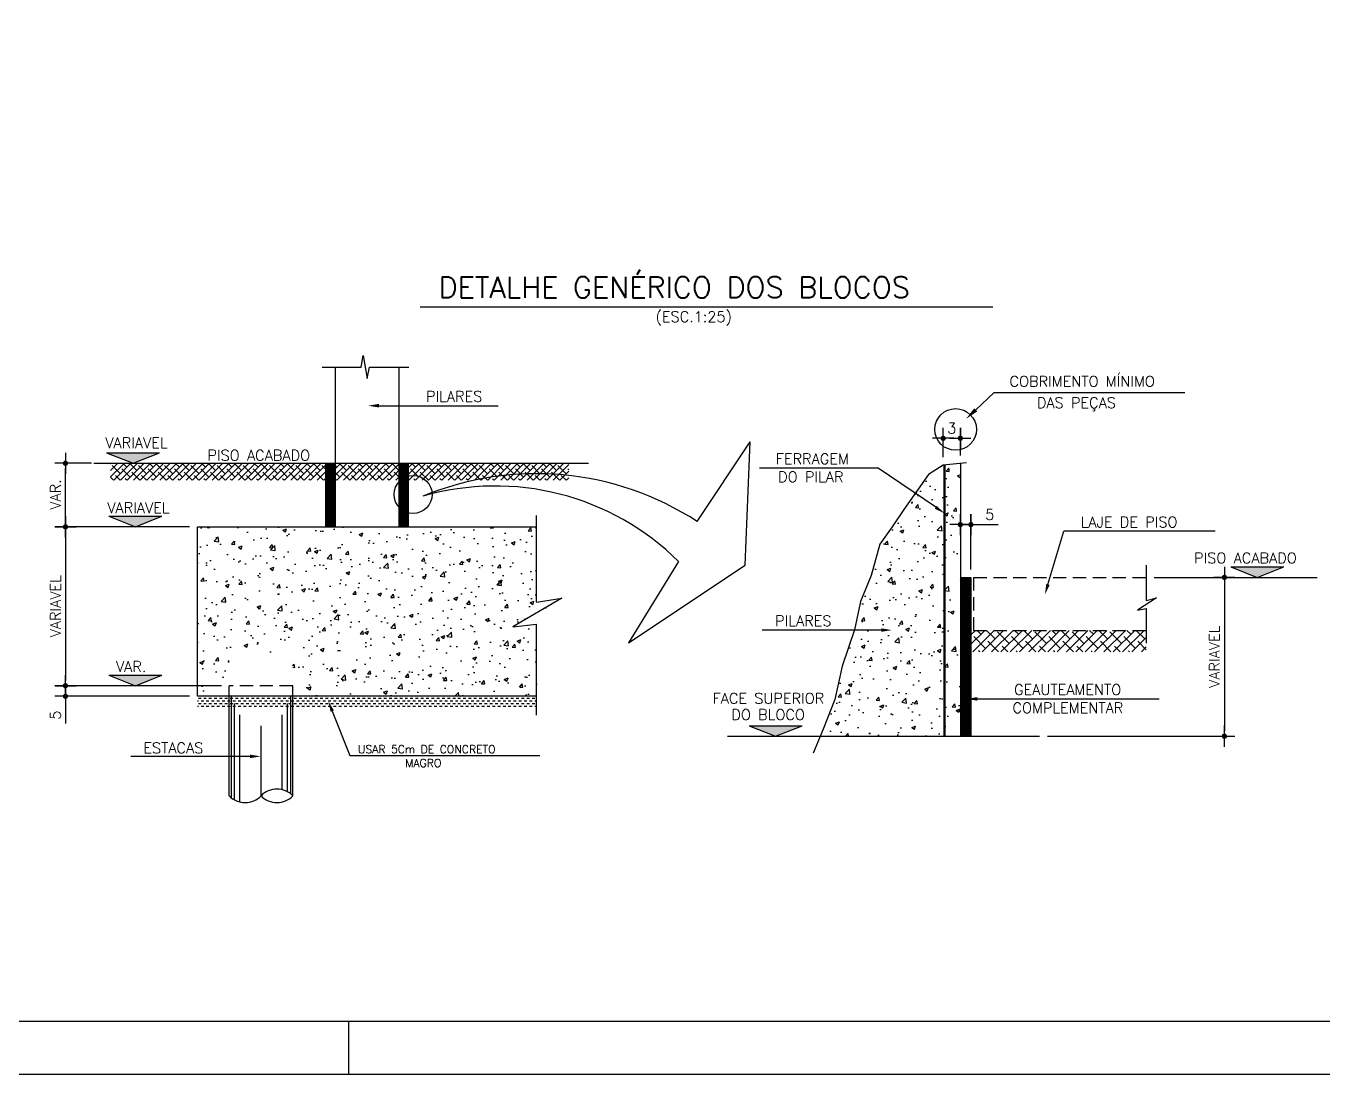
# Model space of a CAD drawing. Header units: inches. Extents: x 164 to 6104, y 4585 to 8790.
# Drawn here: x 3950 to 5174, y 4585 to 5575 of the extents above; entities that cross this region are included whole.
import ezdxf

# ---------------------------------------------------------------- set-up
doc = ezdxf.new("R2010")
doc.units = ezdxf.units.IN
doc.header["$LTSCALE"] = 50
doc.header["$MEASUREMENT"] = 0
doc.linetypes.add('HIDDEN', pattern=[0.375, 0.25, -0.125])
for name, color, linetype in [('COTA', 6, 'Continuous'), ('DETALHES', 2, 'Continuous'), ('FOLHA', 7, 'Continuous'), ('TEXTO', 3, 'Continuous')]:
    doc.layers.add(name, color=color, linetype=linetype)
doc.styles.add('ROMANS', font='romans.shx')
doc.dimstyles.new('COTA', dxfattribs={"dimscale": 5, "dimtxt": 2, "dimasz": 1, "dimexe": 2, "dimexo": 1.5, "dimgap": 0.9, "dimtad": 1, "dimdec": 4, "dimzin": 12, "dimdsep": 46, "dimtxsty": 'ROMANS', "dimblk": 'COTA', "dimblk1": 'COTA', "dimblk2": 'COTA', "dimsah": 1, "dimcen": -4, "dimdle": 1.5, "dimclrd": 6, "dimclrt": 3, "dimaunit": 1, "dimadec": 0, "dimazin": 0, "dimtfac": 1, "dimtdec": 4, "dimtofl": 0, "dimtmove": 0, "dimatfit": 3, "dimldrblk": 'COTA', "dimfxl": 1, "dimtolj": 1, "dimtzin": 12, "dimarcsym": 0})
pattern_1 = [(45, (16377.1169, 16614.5629), (-0.441941738, 0.441941738), [])]

# ---------------------------------------------------------------- blocks, each defined once
blk = doc.blocks.new('COTA')
at = {"layer": 'COTA'}
for p, q in [((2, 0), (-2, 0)), ((0, -2), (0, 2))]:
    blk.add_line(p, q, dxfattribs=at)
at = {"layer": 'COTA', "const_width": 0.5}
blk.add_lwpolyline([(-0.25, 0, 1), (0.25, 0, 1)], format="xyb", close=True, dxfattribs=at)
blk = doc.blocks.new('*D201')
at = {"layer": 'COTA', "color": 0, "lineweight": -2, "transparency": 16777216}
for p, q in [((4011.7, 5161.8), (3977, 5161.8)), ((4104.1, 5101.8), (3977, 5101.8))]:
    blk.add_line(p, q, dxfattribs=at)
at = {"layer": 'COTA', "color": 6, "lineweight": -2, "transparency": 16777216}
blk.add_line((3987, 5106.8), (3987, 5156.8), dxfattribs=at)
at = {"layer": 'Defpoints', "color": 0, "transparency": 16777216}
for p in [(3987, 5161.8), (4019.2, 5161.8), (4111.6, 5101.8)]:
    blk.add_point(p, dxfattribs=at)
at = {"layer": 'COTA', "color": 6, "lineweight": -2, "transparency": 16777216, "xscale": 5, "yscale": 5, "zscale": 5}
for p, rotation in [((3987, 5161.8), 90), ((3987, 5101.8), 270)]:
    blk.add_blockref('COTA', p, dxfattribs=dict(at, rotation=rotation))
at = {"layer": 'COTA', "color": 3, "transparency": 16777216, "insert": (3977.5, 5132.3), "char_height": 10, "attachment_point": 5, "rotation": 90, "style": 'ROMANS'}
blk.add_mtext('\\A1;VAR.', dxfattribs=at)
blk = doc.blocks.new('*D202')
at = {"layer": 'COTA', "color": 0, "lineweight": -2, "transparency": 16777216}
for p, q in [((4071.4, 5101.8), (3977, 5101.8)), ((4134.2, 4951.8), (3977, 4951.8))]:
    blk.add_line(p, q, dxfattribs=at)
at = {"layer": 'COTA', "color": 6, "lineweight": -2, "transparency": 16777216}
blk.add_line((3987, 5096.8), (3987, 4956.8), dxfattribs=at)
at = {"layer": 'Defpoints', "color": 0, "transparency": 16777216}
for p in [(4078.9, 5101.8), (3987, 4951.8), (4141.7, 4951.8)]:
    blk.add_point(p, dxfattribs=at)
at = {"layer": 'COTA', "color": 6, "lineweight": -2, "transparency": 16777216, "xscale": 5, "yscale": 5, "zscale": 5}
for p, rotation in [((3987, 5101.8), 90), ((3987, 4951.8), 270)]:
    blk.add_blockref('COTA', p, dxfattribs=dict(at, rotation=rotation))
at = {"layer": 'COTA', "color": 3, "transparency": 16777216, "insert": (3977.5, 5026.8), "char_height": 10, "attachment_point": 5, "rotation": 90, "style": 'ROMANS'}
blk.add_mtext('\\A1;VARIAVEL', dxfattribs=at)
blk = doc.blocks.new('*D203')
at = {"layer": 'COTA', "color": 6, "lineweight": -2, "transparency": 16777216}
for p, q in [((3987, 4956.8), (3987, 4961.8)), ((3987, 4936.8), (3987, 4916.2))]:
    blk.add_line(p, q, dxfattribs=at)
at = {"layer": 'COTA', "color": 0, "lineweight": -2, "transparency": 16777216}
for p, q in [((4002.9, 4951.8), (3977, 4951.8)), ((4104.1, 4941.8), (3977, 4941.8))]:
    blk.add_line(p, q, dxfattribs=at)
at = {"layer": 'Defpoints', "color": 0, "transparency": 16777216}
for p in [(4010.4, 4951.8), (3987, 4941.8), (4111.6, 4941.8)]:
    blk.add_point(p, dxfattribs=at)
at = {"layer": 'COTA', "color": 6, "lineweight": -2, "transparency": 16777216, "xscale": 5, "yscale": 5, "zscale": 5}
for p, rotation in [((3987, 4951.8), 270), ((3987, 4941.8), 90)]:
    blk.add_blockref('COTA', p, dxfattribs=dict(at, rotation=rotation))
at = {"layer": 'COTA', "color": 3, "transparency": 16777216, "insert": (3977.5, 4924), "char_height": 10, "attachment_point": 5, "rotation": 90, "style": 'ROMANS'}
blk.add_mtext('\\A1;5', dxfattribs=at)
blk = doc.blocks.new('*D204')
at = {"layer": 'COTA', "color": 0, "lineweight": -2, "transparency": 16777216}
for p, q in [((5014.5, 5054.1), (5090.7, 5054.1)), ((4913.9, 4904.1), (5090.7, 4904.1))]:
    blk.add_line(p, q, dxfattribs=at)
at = {"layer": 'COTA', "color": 6, "lineweight": -2, "transparency": 16777216}
blk.add_line((5080.7, 5049.1), (5080.7, 4909.1), dxfattribs=at)
at = {"layer": 'Defpoints', "color": 0, "transparency": 16777216}
for p in [(5007, 5054.1), (4906.4, 4904.1), (5080.7, 4904.1)]:
    blk.add_point(p, dxfattribs=at)
at = {"layer": 'COTA', "color": 6, "lineweight": -2, "transparency": 16777216, "xscale": 5, "yscale": 5, "zscale": 5}
for p, rotation in [((5080.7, 5054.1), 90), ((5080.7, 4904.1), 270)]:
    blk.add_blockref('COTA', p, dxfattribs=dict(at, rotation=rotation))
at = {"layer": 'COTA', "color": 3, "transparency": 16777216, "insert": (5071.2, 4979.1), "char_height": 10, "attachment_point": 5, "rotation": 90, "style": 'ROMANS'}
blk.add_mtext('\\A1;VARIAVEL', dxfattribs=at)
blk = doc.blocks.new('*D205')
at = {"layer": 'COTA', "color": 0, "lineweight": -2, "transparency": 16777216}
for p, q in [((4815.3, 5167.5), (4815.3, 5195.4)), ((4831.5, 5169.1), (4831.5, 5195.4))]:
    blk.add_line(p, q, dxfattribs=at)
at = {"layer": 'COTA', "color": 6, "lineweight": -2, "transparency": 16777216}
for p, q in [((4810.3, 5185.4), (4805.3, 5185.4)), ((4836.5, 5185.4), (4841.5, 5185.4))]:
    blk.add_line(p, q, dxfattribs=at)
at = {"layer": 'Defpoints', "color": 0, "transparency": 16777216}
for p in [(4831.5, 5185.4), (4815.3, 5160), (4831.5, 5161.6)]:
    blk.add_point(p, dxfattribs=at)
at = {"layer": 'COTA', "color": 6, "lineweight": -2, "transparency": 16777216, "xscale": 5, "yscale": 5, "zscale": 5}
blk.add_blockref('COTA', (4815.3, 5185.4), dxfattribs=at)
at = {"layer": 'COTA', "color": 6, "lineweight": -2, "transparency": 16777216, "xscale": 5, "yscale": 5, "zscale": 5, "rotation": 180}
blk.add_blockref('COTA', (4831.5, 5185.4), dxfattribs=at)
at = {"layer": 'COTA', "color": 3, "transparency": 16777216, "insert": (4823.4, 5194.9), "char_height": 10, "attachment_point": 5, "style": 'ROMANS'}
blk.add_mtext('\\A1;3', dxfattribs=at)
blk = doc.blocks.new('*D206')
at = {"layer": 'COTA', "color": 0, "lineweight": -2, "transparency": 16777216}
for p, q in [((4831.5, 5106.2), (4831.5, 5113.9)), ((4841.5, 5061.6), (4841.5, 5113.9))]:
    blk.add_line(p, q, dxfattribs=at)
at = {"layer": 'COTA', "color": 6, "lineweight": -2, "transparency": 16777216}
for p, q in [((4826.5, 5103.9), (4821.5, 5103.9)), ((4846.5, 5103.9), (4867.2, 5103.9))]:
    blk.add_line(p, q, dxfattribs=at)
at = {"layer": 'Defpoints', "color": 0, "transparency": 16777216}
for p in [(4831.5, 5098.7), (4841.5, 5103.9), (4841.5, 5054.1)]:
    blk.add_point(p, dxfattribs=at)
at = {"layer": 'COTA', "color": 6, "lineweight": -2, "transparency": 16777216, "xscale": 5, "yscale": 5, "zscale": 5}
blk.add_blockref('COTA', (4831.5, 5103.9), dxfattribs=at)
at = {"layer": 'COTA', "color": 6, "lineweight": -2, "transparency": 16777216, "xscale": 5, "yscale": 5, "zscale": 5, "rotation": 180}
blk.add_blockref('COTA', (4841.5, 5103.9), dxfattribs=at)
at = {"layer": 'COTA', "color": 3, "transparency": 16777216, "insert": (4859.3, 5113.4), "char_height": 10, "attachment_point": 5, "style": 'ROMANS'}
blk.add_mtext('\\A1;5', dxfattribs=at)

msp = doc.modelspace()

# ---------------------------------------------------------------- hatches: boundary and pattern name
at = {"layer": 'DETALHES'}
h = msp.add_hatch(dxfattribs=at)
h.set_pattern_fill('ANSI38', color=8, scale=35, style=0)
h.set_pattern_definition([(45, (-320.0614, 4690.88), (-3.093592, 3.093592), []), (135, (-320.0614, 4690.88), (-9.2807765, 3.093592), [10.9375, -6.5625])])
h.paths.add_polyline_path([(4241.56609, 5161.82974), (4029.66989, 5161.82974), (4029.66989, 5145.79214), (4241.56609, 5145.79214)])
h.paths.add_polyline_path([(4301.56609, 5161.82974), (4241.56609, 5161.82974), (4241.56609, 5145.79214), (4301.56609, 5145.79214)])
h.paths.add_polyline_path([(4462.06827, 5161.82974), (4301.56609, 5161.82974), (4301.56609, 5145.79214), (4462.06827, 5145.79214)])
h = msp.add_hatch(dxfattribs=at)
h.set_pattern_fill('ANSI31', color=10, scale=5, style=0)
h.set_pattern_definition(pattern_1)
h.paths.add_polyline_path([(4241.56609, 5161.82974), (4232.56609, 5161.82974), (4232.56609, 5101.82974), (4241.56609, 5101.82974)])
h = msp.add_hatch(dxfattribs=at)
h.set_pattern_fill('ANSI31', color=10, scale=5, style=0)
h.set_pattern_definition(pattern_1)
h.paths.add_polyline_path([(4310.56609, 5161.82974), (4301.56609, 5161.82974), (4301.56609, 5101.82974), (4310.56609, 5101.82974)])
h = msp.add_hatch(dxfattribs=at)
h.set_pattern_fill('AR-CONC', color=8, scale=5, style=0)
h.set_pattern_definition([(50, (16359.117, 16614.563), (35.86301, -3.137607), [3.75, -41.25]), (355, (16359.117, 16614.563), (-6.93757, 37.60961), [3, -33]), (100.4514, (16362.105, 16614.3), (28.92547, 34.47198), [3.18701, -35.057106]), (46.1842, (16359.117, 16624.563), (53.36205, -8.27595), [5.625, -61.875]), (96.6356, (16363.564, 16623.873), (46.73314, 48.7059), [4.78051, -52.58565]), (351.1842, (16359.117, 16624.563), (46.7331, 48.70593), [4.5, -49.5]), (21, (16364.117, 16622.063), (29.84535, -20.130945), [3.75, -41.25]), (326, (16364.117, 16622.063), (12.16577, 36.2575), [3, -33]), (71.4514, (16366.604, 16620.385), (42.01113, 16.126525), [3.18701, -35.057106]), (37.5, (16359.117, 16614.563), (0.607993, 16.644693), [0, -32.6, 0, -33.5, 0, -33.125]), (7.5, (16359.117, 16614.563), (13.153477, 19.720586), [0, -19.1, 0, -31.85, 0, -12.625]), (327.5, (16347.967, 16614.563), (26.691122, -1.127744), [0, -12.5, 0, -39, 0, -51.75]), (317.5, (16342.967, 16614.563), (29.15931, 5.00525), [0, -16.25, 0, -25.9, 0, -36.75])])
h.paths.add_polyline_path([(4816.50268, 5160.15438), (4815.31891, 5160.04353), (4801.60372, 5151.13827), (4787.88853, 5131.95772), (4778.2879, 5118.25733), (4767.31573, 5101.81686), (4755.65783, 5085.37639), (4747.42871, 5055.92054), (4737.14231, 5031.25984), (4731.60813, 5004.30982), (4731.5765, 5004.30982), (4719.99832, 4970.2931), (4713.14072, 4938.7822), (4702.16857, 4910.6964), (4699.35631, 4904.07465), (4816.50268, 4904.07465)])
h.paths.add_polyline_path([(4831.50268, 5161.55912), (4816.50268, 5160.15438), (4816.50268, 4904.07465), (4831.50268, 4904.07465)])
h.paths.add_polyline_path([(4597.04204, 4932.35466), (4718.23251, 4932.35466), (4718.23251, 4947.35466), (4597.04204, 4947.35466)], flags=9)
h = msp.add_hatch(dxfattribs=at)
h.set_pattern_fill('AR-CONC', color=8, scale=5, style=0)
h.set_pattern_definition([(50, (-229.287, 4690.88), (35.863, -3.1376), [3.75, -41.25]), (355, (-229.287, 4690.88), (-6.93757, 37.6096), [3, -33]), (100.4514, (-226.298, 4690.62), (28.92547, 34.47198), [3.187, -35.0571]), (46.1842, (-229.287, 4700.88), (53.36205, -8.27595), [5.625, -61.875]), (96.6356, (-224.84, 4700.19), (46.73314, 48.7059), [4.7805, -52.58565]), (351.1842, (-229.287, 4700.88), (46.7331, 48.7059), [4.5, -49.5]), (21, (-224.287, 4698.38), (29.84535, -20.13094), [3.75, -41.25]), (326, (-224.287, 4698.38), (12.16577, 36.2575), [3, -33]), (71.4514, (-221.8, 4696.703), (42.01113, 16.12652), [3.187, -35.0571]), (37.5, (-229.287, 4690.88), (0.607993, 16.644693), [0, -32.6, 0, -33.5, 0, -33.125]), (7.5, (-229.287, 4690.88), (13.15348, 19.720586), [0, -19.1, 0, -31.85, 0, -12.625]), (327.5, (-240.437, 4690.88), (26.69112, -1.127744), [0, -12.5, 0, -39, 0, -51.75]), (317.5, (-245.437, 4690.88), (29.15931, 5.00525), [0, -16.25, 0, -25.9, 0, -36.75])])
h.paths.add_polyline_path([(4111.56609, 5101.82974), (4111.56609, 4941.82974), (4141.56609, 4941.82974), (4141.56609, 4949.88579, -1), (4141.56609, 4953.88579), (4141.56609, 4965.99682, -1), (4141.56609, 4969.99682), (4141.56609, 4977.97133), (4131.56609, 4977.97133), (4131.56609, 4981.82974), (4211.56609, 4981.82974), (4211.56609, 4977.97133), (4201.56609, 4977.97133), (4201.56609, 4976.73518, -1), (4201.56609, 4972.73518), (4201.56609, 4961.7748, -1), (4201.56609, 4957.7748), (4201.56609, 4946.99584, -1), (4201.56609, 4942.99584), (4201.56609, 4941.82974), (4431.56609, 4941.82974), (4431.56609, 5010.02552), (4409.14626, 5007.4162), (4455.54773, 5034.41331), (4431.56609, 5030.75323), (4431.56609, 5101.82974)])
h = msp.add_hatch(dxfattribs=at)
h.set_pattern_fill('ANSI31', color=10, scale=5, style=0)
h.set_pattern_definition([(45, (16359.1169, 16614.5629), (-0.441941738, 0.441941738), [])])
h.paths.add_polyline_path([(4841.50268, 5054.07465), (4831.50268, 5054.07465), (4831.50268, 4904.07465), (4841.50268, 4904.07465)])
h = msp.add_hatch(dxfattribs=at)
h.set_pattern_fill('ANSI38', color=8, scale=50, style=0)
h.set_pattern_definition([(45, (16359.117, 16614.563), (-4.4194174, 4.4194174), []), (135, (16359.117, 16614.563), (-13.2582521, 4.4194174), [15.625, -9.375])])
h.paths.add_polyline_path([(5006.98364, 5004.07465), (4844.00268, 5004.07465), (4841.50268, 5004.07465), (4841.50268, 4983.77339), (5006.98364, 4983.77339)])
h = msp.add_hatch(dxfattribs=at)
h.set_pattern_fill('DASH', color=8, scale=20, style=0)
h.set_pattern_definition([(0, (-320.0614, 4607.601), (2.5, 2.5), [2.5, -2.5])])
h.paths.add_polyline_path([(4431.56609, 4940.87787), (4111.56609, 4940.87787), (4111.56609, 4930.87787), (4431.56609, 4930.87787)])

# ---------------------------------------------------------------- linework, layer by layer
at = {"layer": 'COTA'}
msp.add_line((5090.68274, 5054.07465), (5168.27624, 5054.07465), dxfattribs=at)
at = {"layer": 'DETALHES', "color": 8}
for p, q in [((4265.97023, 5252.70404), (4267.84248, 5263.69558)), ((4267.84248, 5263.69558), (4271.62351, 5241.71253)), ((4229.16551, 5252.70404), (4265.97023, 5252.70404)), ((4271.62351, 5241.71253), (4273.89923, 5252.70404)), ((4273.89923, 5252.70404), (4311.15241, 5252.70404)), ((4815.31891, 5160.04353), (4801.60372, 5151.13827)), ((4837.26323, 5162.09859), (4815.31891, 5160.04353)), ((4801.60372, 5151.13827), (4787.88853, 5131.95772)), ((4787.88853, 5131.95772), (4778.2879, 5118.25733)), ((4778.2879, 5118.25733), (4767.31573, 5101.81686)), ((4431.56609, 5030.75323), (4431.56609, 5112.5267)), ((4767.31573, 5101.81686), (4755.65783, 5085.37639)), ((4755.65783, 5085.37639), (4747.42871, 5055.92054)), ((4747.42871, 5055.92054), (4737.14231, 5031.25984)), ((5006.98364, 5065.46701), (5006.98364, 5032.40674)), ((4455.54773, 5034.41331), (4409.14626, 5007.4162)), ((4431.56609, 5030.75323), (4455.54773, 5034.41331)), ((4737.14231, 5031.25984), (4731.65624, 5004.54408)), ((5016.47771, 5034.67752), (4998.71607, 5023.15406)), ((5006.98364, 5032.40674), (5016.47771, 5034.67752)), ((4998.71607, 5023.15406), (5006.98364, 5024.85436)), ((5006.98364, 5024.85436), (5006.98364, 4992.09425)), ((4409.14626, 5007.4162), (4431.56609, 5010.02552)), ((4431.56609, 4924.00145), (4431.56609, 5010.02552)), ((4731.65624, 5004.54408), (4719.99832, 4970.2931)), ((4719.99832, 4970.2931), (4713.14072, 4938.7822)), ((4143.56609, 4846.03422), (4143.56609, 4941.82974)), ((4146.56609, 4844.04718), (4146.56609, 4934.99361)), ((4196.56609, 4851.64267), (4196.56609, 4934.99361)), ((4199.56609, 4849.65563), (4199.56609, 4941.82974)), ((4713.14072, 4938.7822), (4702.16857, 4910.6964)), ((4151.56609, 4842.10681), (4151.56609, 4924.39267)), ((4191.56609, 4853.58304), (4191.56609, 4924.39267)), ((4171.56609, 4847.84492), (4171.56609, 4913.79173)), ((4702.16857, 4910.6964), (4692.56794, 4888.09075))]:
    msp.add_line(p, q, dxfattribs=at)
at = {"layer": 'DETALHES'}
for p, q in [((4241.56609, 5252.70404), (4241.56609, 5101.82974)), ((4141.56609, 4847.84492), (4141.56609, 4951.82974)), ((4201.56609, 4847.84492), (4201.56609, 4951.82974))]:
    msp.add_line(p, q, dxfattribs=at)
at = {"layer": 'DETALHES', "color": 2}
msp.add_line((4301.56609, 5252.70404), (4301.56609, 5101.82974), dxfattribs=at)
at = {"layer": 'DETALHES', "color": 1}
for p, q in [((4013.91927, 5161.82974), (4480.73002, 5161.82974)), ((4831.50268, 5161.55912), (4831.50268, 4904.07465)), ((4111.56609, 5101.82974), (4431.56609, 5101.82974)), ((4111.56609, 4941.82974), (4111.56609, 5101.82974)), ((4431.56609, 4941.82974), (4111.56609, 4941.82974)), ((4611.708, 4904.07465), (4906.35659, 4904.07465))]:
    msp.add_line(p, q, dxfattribs=at)
at = {"layer": 'DETALHES', "color": 10}
for p, q in [((4232.56609, 5161.82974), (4232.56609, 5101.82974)), ((4310.56609, 5161.82974), (4310.56609, 5101.82974)), ((4831.50268, 5054.07465), (4841.50268, 5054.07465)), ((4841.50268, 5054.07465), (4841.50268, 4904.07465))]:
    msp.add_line(p, q, dxfattribs=at)
at = {"layer": 'DETALHES', "color": 1, "linetype": 'HIDDEN'}
for p, q in [((4844.00268, 5054.07465), (4844.00268, 5004.07465)), ((4844.00268, 5054.07465), (5006.98364, 5054.07465)), ((4844.00268, 5004.07465), (5006.98364, 5004.07465))]:
    msp.add_line(p, q, dxfattribs=at)
at = {"layer": 'DETALHES', "color": 2, "linetype": 'HIDDEN'}
msp.add_line((4201.56609, 4951.82974), (4141.56609, 4951.82974), dxfattribs=at)
at = {"layer": 'DETALHES', "color": 5, "linetype": 'HIDDEN', "const_width": 2}
msp.add_lwpolyline([(4816.50268, 5160.15438), (4816.50268, 4904.07465)], dxfattribs=at)
at = {"layer": 'DETALHES'}
for centre, start, end in [((4156.56609, 4862.40318), 224.14379657, 315.85620343), ((4186.56609, 4833.28666), 44.14379657, 135.85620343), ((4186.56609, 4862.40318), 224.14379657, 315.85620343)]:
    msp.add_arc(centre, 20.90318, start, end, dxfattribs=at)
at = {"layer": 'FOLHA', "color": 1}
msp.add_line((289.32313, 4635.13181), (6059.32313, 4635.13181), dxfattribs=at)
at = {"layer": 'FOLHA'}
msp.add_line((4254.32313, 4585.13181), (4254.32313, 4635.13181), dxfattribs=at)
msp.add_lwpolyline([(164.32313, 8790.13181), (164.32313, 4585.13181), (6104.32313, 4585.13181), (6104.32313, 8790.13181)], close=True, dxfattribs=at)
at = {"layer": 'TEXTO', "color": 1}
for p, q in [((4321.74537, 5309.38102), (4862.15961, 5309.38102)), ((4025.81571, 5171.82974), (4075.81571, 5171.82974)), ((4025.81571, 5171.82974), (4050.81571, 5161.82974)), ((4050.81571, 5161.82974), (4075.81571, 5171.82974)), ((4028.01883, 5111.82974), (4078.01883, 5111.82974)), ((4028.01883, 5111.82974), (4053.01883, 5101.82974)), ((4053.01883, 5101.82974), (4078.01883, 5111.82974)), ((5086.63665, 5064.07465), (5136.63665, 5064.07465)), ((5086.63665, 5064.07465), (5111.63665, 5054.07465)), ((5111.63665, 5054.07465), (5136.63665, 5064.07465)), ((4028.01883, 4961.82974), (4078.01883, 4961.82974)), ((4028.01883, 4961.82974), (4053.01883, 4951.82974)), ((4053.01883, 4951.82974), (4078.01883, 4961.82974)), ((4632.17147, 4914.07465), (4682.17147, 4914.07465)), ((4632.17147, 4914.07465), (4657.17147, 4904.07465)), ((4657.17147, 4904.07465), (4682.17147, 4914.07465))]:
    msp.add_line(p, q, dxfattribs=at)
at = {"layer": 'TEXTO', "color": 8}
for p, q in [((4846.02852, 5212.26351), (4863.57601, 5228.57751)), ((4863.57601, 5228.57751), (5043.4153, 5228.57751)), ((4282.79966, 5216.17765), (4395.27625, 5216.17765)), ((4753.96858, 5157.20887), (4641.99097, 5157.20887)), ((4808.23757, 5120.24722), (4753.96858, 5157.20887)), ((4914.18108, 5047.40017), (4929.24469, 5097.56285)), ((5072.09003, 5097.56285), (4929.24469, 5097.56285)), ((4756.90548, 5004.30982), (4644.42888, 5004.30982)), ((4847.48423, 4939.34601), (5019.01469, 4939.34601)), ((4238.81704, 4927.78537), (4255.38391, 4885.82461)), ((4161.25514, 4885.0665), (4048.77855, 4885.0665)), ((4255.38391, 4885.82461), (4434.79923, 4885.82461))]:
    msp.add_line(p, q, dxfattribs=at)
at = {"layer": 'TEXTO', "color": 10}
for p, q in [((4583.10381, 5106.82122), (4633.28565, 5182.05292)), ((4628.41534, 5065.47353), (4633.28565, 5182.05292)), ((4565.6759, 5069.07615), (4518.33603, 4992.42206)), ((4518.33603, 4992.42206), (4628.41534, 5065.47353))]:
    msp.add_line(p, q, dxfattribs=at)
at = {"layer": 'TEXTO', "color": 8}
msp.add_circle((4827.03686, 5193.78635), 19.64839, dxfattribs=at)
at = {"layer": 'TEXTO', "color": 10}
msp.add_circle((4315.09867, 5132.3899), 17.91173, dxfattribs=at)
for centre, radius, start, end in [((4431.0996, 4873.50397), 278.46404, 56.91609852, 112.56827624), ((4392.61011, 4894.59181), 245.7571, 45.23385424, 106.15546435)]:
    msp.add_arc(centre, radius, start, end, dxfattribs=at)
at = {"layer": 'TEXTO', "color": 8}
for points in [[(4282.79966, 5217.84432), (4282.79966, 5214.51098), (4272.79966, 5216.17765)], [(4847.44706, 5210.73772), (4836.87379, 5203.7523), (4844.60999, 5213.7893)], [(4809.17578, 5121.62473), (4807.29937, 5118.8697), (4816.50268, 5114.618)], [(4915.77733, 5046.92082), (4912.58483, 5047.87952), (4911.30501, 5037.82269)], [(4756.90548, 5005.97648), (4756.90548, 5002.64315), (4766.90548, 5004.30982)], [(4240.36725, 4928.39742), (4237.26682, 4927.17332), (4235.14472, 4937.08667)], [(4847.48423, 4941.01268), (4847.48423, 4937.67935), (4837.48423, 4939.34601)], [(4161.25514, 4886.73316), (4161.25514, 4883.39983), (4171.25514, 4885.0665)]]:
    msp.add_solid(points, dxfattribs=at)
at = {"layer": 'TEXTO', "color": 1}
for points in [[(4025.81571, 5171.82974), (4050.81571, 5161.82974), (4075.81571, 5171.82974)], [(4028.01883, 5111.82974), (4053.01883, 5101.82974), (4078.01883, 5111.82974)], [(5086.63665, 5064.07465), (5111.63665, 5054.07465), (5136.63665, 5064.07465)], [(4028.01883, 4961.82974), (4053.01883, 4951.82974), (4078.01883, 4961.82974)], [(4632.17147, 4914.07465), (4657.17147, 4904.07465), (4682.17147, 4914.07465)]]:
    msp.add_solid(points, dxfattribs=at)

# ---------------------------------------------------------------- texts
at = {"layer": 'TEXTO', "color": 1, "style": 'ROMANS'}
msp.add_text('DETALHE GENÉRICO DOS BLOCOS', height=20, dxfattribs=at).set_placement((4339.05319, 5317.93302))
at = {"layer": 'TEXTO', "color": 3, "style": 'ROMANS'}
for s, p in [('(ESC.1:25)', (4543.9058, 5295.18807)), ('COBRIMENTO MÍNIMO ', (4877.91135, 5234.20875)), ('PILARES', (4327.24506, 5219.94669)), ('DAS PEÇAS', (4903.75429, 5213.94564)), ('VARIAVEL', (4024.66392, 5176.16817)), ('PISO ACABADO', (4121.00211, 5164.37414)), ('FERRAGEM', (4657.2889, 5160.97791)), ('DO PILAR', (4659.58198, 5144.0273)), ('VARIAVEL', (4026.52038, 5114.8325)), ('LAJE DE PISO', (4945.12579, 5101.33189)), ('PISO ACABADO', (5052.10246, 5067.38517)), ('PILARES', (4656.74579, 5008.07886)), ('VAR.', (4034.71334, 4964.8325)), ('GEAUTEAMENTO', (4882.21193, 4943.11505)), ('FACE SUPERIOR ', (4597.63727, 4934.85466)), ('COMPLEMENTAR', (4880.71691, 4925.94072)), ('DO BLOCO', (4615.41077, 4919.52945)), ('ESTACAS', (4060.49201, 4888.08923))]:
    msp.add_text(s, height=10, dxfattribs=at).set_placement(p)
at = {"layer": 'TEXTO', "color": 4, "style": 'ROMANS'}
for s, p in [('USAR 5Cm DE CONCRETO', (4263.02836, 4888.05685)), ('MAGRO', (4307.70545, 4875.0395))]:
    msp.add_text(s, height=7.5, dxfattribs=at).set_placement(p)

# ---------------------------------------------------------------- dimensions: what is measured, and where the dimension line sits
at = {"layer": 'COTA'}
dim = msp.add_linear_dim(base=(4831.50268, 5185.4344), p1=(4815.31891, 5160.04353), p2=(4831.50268, 5161.55912), text='3', dimstyle='COTA', override={"dimdec": 2}, dxfattribs=at)
dim.commit()
dim.dimension.update_dxf_attribs({"geometry": '*D205', "text_midpoint": (4823.41079, 5194.9344)})
dim = msp.add_linear_dim(base=(3987, 5161.82974), p1=(4111.56609, 5101.82974), p2=(4019.22336, 5161.82974), angle=90, text='VAR.', dimstyle='COTA', dxfattribs=at)
dim.commit()
dim.dimension.update_dxf_attribs({"geometry": '*D201', "text_midpoint": (3987, 5132.25005), "dimtype": 160})
dim = msp.add_linear_dim(base=(4841.50268, 5103.9092), p1=(4831.50268, 5098.73328), p2=(4841.50268, 5054.07465), text='5', dimstyle='COTA', dxfattribs=at)
dim.commit()
dim.dimension.update_dxf_attribs({"geometry": '*D206', "text_midpoint": (4859.33601, 5113.4092)})
for base, p1, p2, text, picture, middle in [((3987, 4951.82974), (4078.90521, 5101.82974), (4141.71332, 4951.82974), 'VARIAVEL', '*D202', (3977.5, 5026.82974)), ((3987, 4941.82974), (4010.3533, 4951.82974), (4111.56609, 4941.82974), '5', '*D203', (3977.5, 4923.99641))]:
    dim = msp.add_linear_dim(base=base, p1=p1, p2=p2, angle=90, text=text, dimstyle='COTA', dxfattribs=at)
    dim.commit()
    dim.dimension.update_dxf_attribs({"geometry": picture, "text_midpoint": middle})
dim = msp.add_linear_dim(base=(5080.68274, 4904.07465), p1=(5006.98364, 5054.07465), p2=(4906.35659, 4904.07465), angle=90, text='VARIAVEL', dimstyle='COTA', override={"dimtxt": 2, "dimdec": 2, "dimtxsty": 'ROMANS'}, dxfattribs=at)
dim.commit()
dim.dimension.update_dxf_attribs({"geometry": '*D204', "text_midpoint": (5071.18274, 4979.07465)})

doc.saveas('drawing.dxf')
